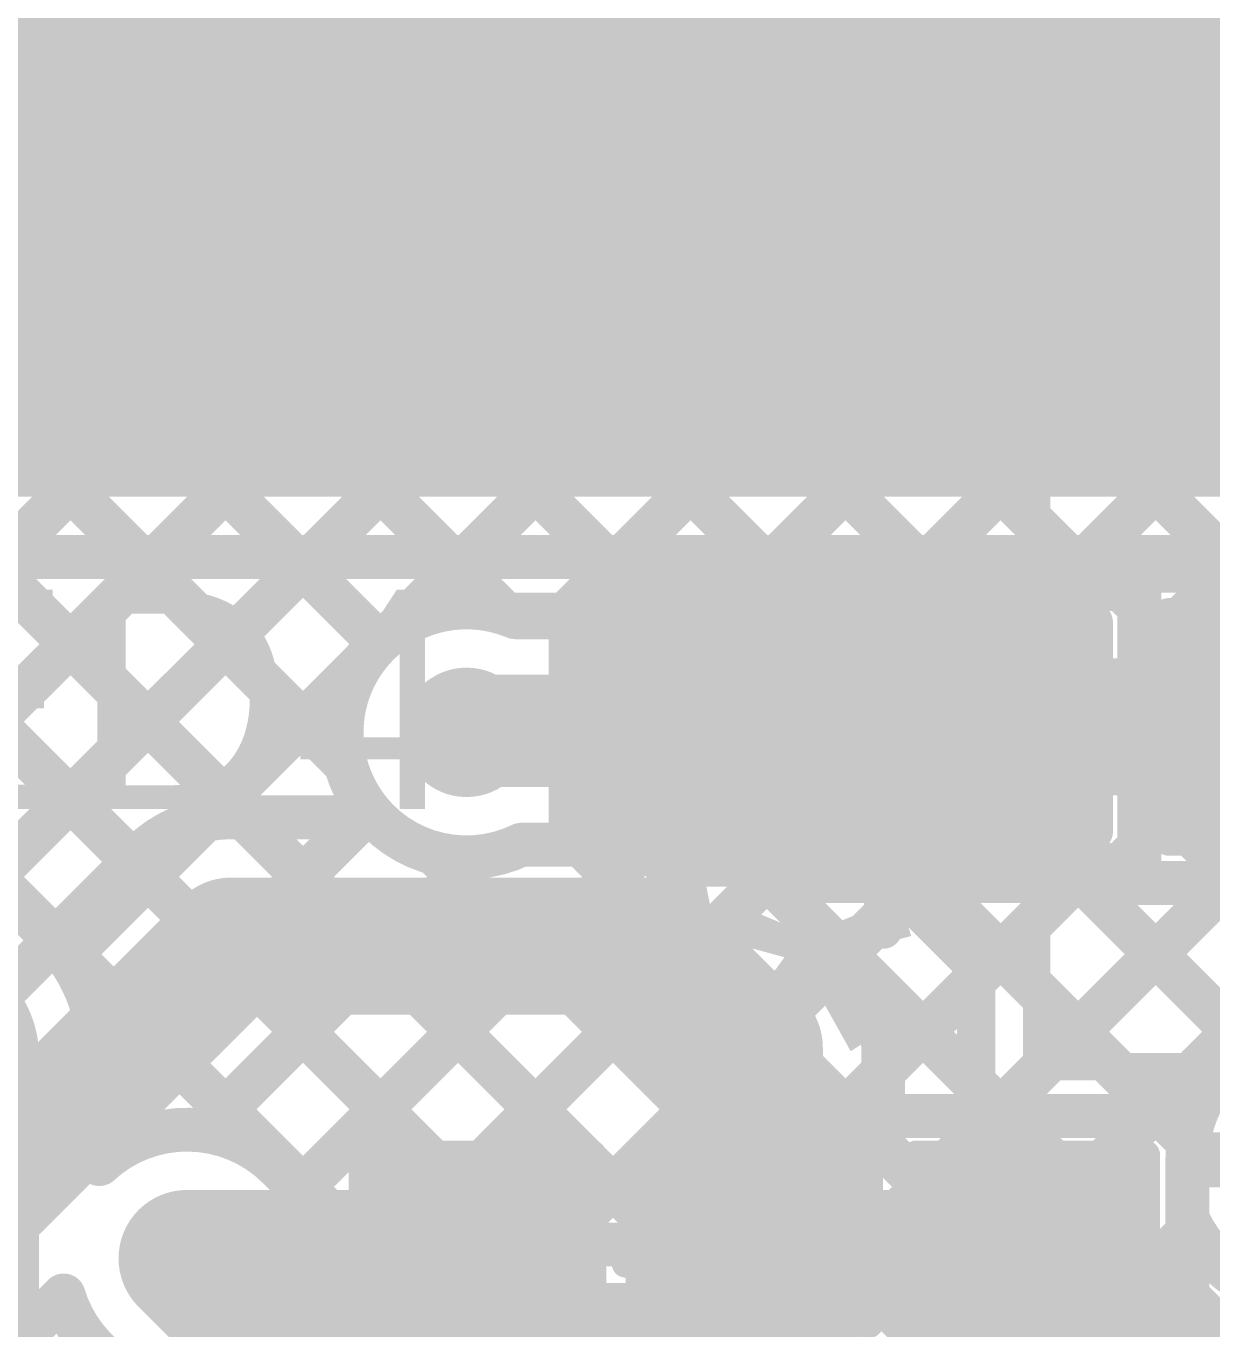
# Model space of a CAD drawing. Header units: millimetres. Extents: x 0 to 214, y 0 to 214.
# Drawn here: x 5.0596 to 5.276, y 0.7961 to 1.0339 of the extents above; entities that cross this region are included whole.
import ezdxf

# ---------------------------------------------------------------- set-up
doc = ezdxf.new("R2010")
doc.units = ezdxf.units.MM
doc.header["$MEASUREMENT"] = 0
for name, color, linetype in [('BottomLayer', 5, 'Continuous'), ('BottomOverlay', 54, 'Continuous'), ('BottomPaste', 16, 'Continuous'), ('BottomSolder', 6, 'Continuous'), ('TopLayer', 1, 'Continuous'), ('TopOverlay', 2, 'Continuous'), ('TopPaste', 8, 'Continuous'), ('TopSolder', 216, 'Continuous'), ('ViaHoleLayer', 16, 'Continuous')]:
    doc.layers.add(name, color=color, linetype=linetype)
doc.styles.add('Arial', font='', dxfattribs={"height": 0.2})
doc.styles.get('Arial').set_extended_font_data('Arial')

# ---------------------------------------------------------------- blocks, each defined once
blk = doc.blocks.new('SOT_23_B_68')
at = {"layer": 'BottomLayer'}
for points in [[(-0.05354, 0.05748), (-0.02126, 0.05748), (-0.02126, 0.02126), (-0.05354, 0.02126)], [(0.02126, 0.05748), (0.05354, 0.05748), (0.05354, 0.02126), (0.02126, 0.02126)], [(-0.01614, -0.02126), (0.01614, -0.02126), (0.01614, -0.05748), (-0.01614, -0.05748)]]:
    blk.add_hatch(color=5, dxfattribs=at).paths.add_polyline_path(points)
at = {"layer": 'BottomPaste'}
for points in [[(-0.05354, 0.05748), (-0.02126, 0.05748), (-0.02126, 0.02126), (-0.05354, 0.02126)], [(0.02126, 0.05748), (0.05354, 0.05748), (0.05354, 0.02126), (0.02126, 0.02126)], [(-0.01614, -0.02126), (0.01614, -0.02126), (0.01614, -0.05748), (-0.01614, -0.05748)]]:
    blk.add_hatch(color=16, dxfattribs=at).paths.add_polyline_path(points)
at = {"layer": 'BottomSolder'}
for points in [[(-0.05754, 0.06148), (-0.01726, 0.06148), (-0.01726, 0.01726), (-0.05754, 0.01726)], [(0.01726, 0.06148), (0.05754, 0.06148), (0.05754, 0.01726), (0.01726, 0.01726)], [(-0.02014, -0.01726), (0.02014, -0.01726), (0.02014, -0.06148), (-0.02014, -0.06148)]]:
    blk.add_hatch(color=6, dxfattribs=at).paths.add_polyline_path(points)
at = {"layer": 'BottomOverlay'}
for points, const_width in [([(-0.06439, 0.045, 1), (-0.07161, 0.045, 1)], 0.01), ([(-0.07411, 0.045, 1), (-0.06911, 0.045, 1)], 0.005), ([(-0.06689, 0.045, 1), (-0.06189, 0.045, 1)], 0.005), ([(-0.01425, 0.029, 1), (-0.01175, 0.029, 1)], 0.0025), ([(0.01175, 0.029, 1), (0.01425, 0.029, 1)], 0.0025), ([(-0.06225, 0.027, 1), (-0.05975, 0.027, 1)], 0.0025), ([(0.05975, 0.027, 1), (0.06225, 0.027, 1)], 0.0025), ([(-0.06225, -0.029, 1), (-0.05975, -0.029, 1)], 0.0025), ([(-0.06225, -0.029, 1), (-0.05975, -0.029, 1)], 0.0025), ([(-0.02525, -0.029, 1), (-0.02275, -0.029, 1)], 0.0025), ([(0.02275, -0.029, 1), (0.02525, -0.029, 1)], 0.0025), ([(0.05975, -0.029, 1), (0.06225, -0.029, 1)], 0.0025), ([(0.05975, -0.029, 1), (0.06225, -0.029, 1)], 0.0025)]:
    blk.add_lwpolyline(points, format="xyb", close=True, dxfattribs=dict(at, const_width=const_width))
at = {"layer": 'BottomOverlay', "const_width": 0.005}
for points in [[(0.013, 0.029), (-0.013, 0.029)], [(-0.061, -0.029), (-0.061, 0.027)], [(0.061, -0.029), (0.061, 0.027)], [(-0.024, -0.029), (-0.061, -0.029)], [(0.061, -0.029), (0.024, -0.029)]]:
    blk.add_lwpolyline(points, dxfattribs=at)
blk = doc.blocks.new('SOT_23_71')
at = {"layer": 'TopLayer'}
for points in [[(-0.01614, 0.05748), (0.01614, 0.05748), (0.01614, 0.02126), (-0.01614, 0.02126)], [(-0.05354, -0.02126), (-0.02126, -0.02126), (-0.02126, -0.05748), (-0.05354, -0.05748)], [(0.02126, -0.02126), (0.05354, -0.02126), (0.05354, -0.05748), (0.02126, -0.05748)]]:
    blk.add_hatch(color=1, dxfattribs=at).paths.add_polyline_path(points)
at = {"layer": 'TopPaste'}
for points in [[(-0.01614, 0.05748), (0.01614, 0.05748), (0.01614, 0.02126), (-0.01614, 0.02126)], [(-0.05354, -0.02126), (-0.02126, -0.02126), (-0.02126, -0.05748), (-0.05354, -0.05748)], [(0.02126, -0.02126), (0.05354, -0.02126), (0.05354, -0.05748), (0.02126, -0.05748)]]:
    blk.add_hatch(color=8, dxfattribs=at).paths.add_polyline_path(points)
at = {"layer": 'TopSolder'}
for points in [[(-0.02014, 0.06148), (0.02014, 0.06148), (0.02014, 0.01726), (-0.02014, 0.01726)], [(-0.05754, -0.01726), (-0.01726, -0.01726), (-0.01726, -0.06148), (-0.05754, -0.06148)], [(0.01726, -0.01726), (0.05754, -0.01726), (0.05754, -0.06148), (0.01726, -0.06148)]]:
    blk.add_hatch(color=216, dxfattribs=at).paths.add_polyline_path(points)
at = {"layer": 'TopOverlay', "const_width": 0.005}
for points in [[(-0.024, 0.029), (-0.061, 0.029)], [(-0.061, -0.027), (-0.061, 0.029)], [(0.061, 0.029), (0.024, 0.029)], [(0.061, -0.027), (0.061, 0.029)], [(0.013, -0.029), (-0.013, -0.029)]]:
    blk.add_lwpolyline(points, dxfattribs=at)
at = {"layer": 'TopOverlay'}
for points, const_width in [([(-0.06225, 0.029, 1), (-0.05975, 0.029, 1)], 0.0025), ([(-0.06225, 0.029, 1), (-0.05975, 0.029, 1)], 0.0025), ([(-0.02525, 0.029, 1), (-0.02275, 0.029, 1)], 0.0025), ([(0.02275, 0.029, 1), (0.02525, 0.029, 1)], 0.0025), ([(0.05975, 0.029, 1), (0.06225, 0.029, 1)], 0.0025), ([(0.05975, 0.029, 1), (0.06225, 0.029, 1)], 0.0025), ([(-0.06225, -0.027, 1), (-0.05975, -0.027, 1)], 0.0025), ([(0.05975, -0.027, 1), (0.06225, -0.027, 1)], 0.0025), ([(-0.01425, -0.029, 1), (-0.01175, -0.029, 1)], 0.0025), ([(0.01175, -0.029, 1), (0.01425, -0.029, 1)], 0.0025), ([(-0.06439, -0.045, 1), (-0.07161, -0.045, 1)], 0.01), ([(-0.07411, -0.045, 1), (-0.06911, -0.045, 1)], 0.005), ([(-0.06689, -0.045, 1), (-0.06189, -0.045, 1)], 0.005)]:
    blk.add_lwpolyline(points, format="xyb", close=True, dxfattribs=dict(at, const_width=const_width))
blk = doc.blocks.new('LED_0402_82')
at = {"layer": 'TopLayer'}
for points in [[(-0.03091, 0.01417), (-0.0065, 0.01417), (-0.0065, -0.01417), (-0.03091, -0.01417)], [(0.0065, 0.01417), (0.03091, 0.01417), (0.03091, -0.01417), (0.0065, -0.01417)]]:
    blk.add_hatch(color=1, dxfattribs=at).paths.add_polyline_path(points)
at = {"layer": 'TopOverlay'}
blk.add_hatch(color=2, dxfattribs=at).paths.add_polyline_path([(0.037, -0.022), (0.063, -0.022), (0.063, 0.022), (0.037, 0.022)])
at = {"layer": 'TopPaste'}
for points in [[(-0.03091, 0.01417), (-0.0065, 0.01417), (-0.0065, -0.01417), (-0.03091, -0.01417)], [(0.0065, 0.01417), (0.03091, 0.01417), (0.03091, -0.01417), (0.0065, -0.01417)]]:
    blk.add_hatch(color=8, dxfattribs=at).paths.add_polyline_path(points)
at = {"layer": 'TopSolder'}
for points in [[(-0.03491, 0.01817), (-0.0025, 0.01817), (-0.0025, -0.01817), (-0.03491, -0.01817)], [(0.0025, 0.01817), (0.03491, 0.01817), (0.03491, -0.01817), (0.0025, -0.01817)]]:
    blk.add_hatch(color=216, dxfattribs=at).paths.add_polyline_path(points)
at = {"layer": 'TopOverlay', "const_width": 0.00787}
for points in [[(0.037, 0.019), (-0.036, 0.019)], [(-0.036, 0.019), (-0.036, -0.019)], [(0.037, 0.019), (0.037, -0.019)], [(0.037, -0.019), (-0.036, -0.019)]]:
    blk.add_lwpolyline(points, dxfattribs=at)
at = {"layer": 'TopOverlay', "const_width": 0.00394}
for points in [[(-0.03797, 0.019, 1), (-0.03403, 0.019, 1)], [(-0.03797, 0.019, 1), (-0.03403, 0.019, 1)], [(0.03503, 0.019, 1), (0.03897, 0.019, 1)], [(0.03503, 0.019, 1), (0.03897, 0.019, 1)], [(-0.03797, -0.019, 1), (-0.03403, -0.019, 1)], [(-0.03797, -0.019, 1), (-0.03403, -0.019, 1)], [(0.03503, -0.019, 1), (0.03897, -0.019, 1)], [(0.03503, -0.019, 1), (0.03897, -0.019, 1)]]:
    blk.add_lwpolyline(points, format="xyb", close=True, dxfattribs=at)
blk = doc.blocks.new('SOT_23_175')
at = {"layer": 'TopLayer'}
for points in [[(-0.01614, 0.05748), (0.01614, 0.05748), (0.01614, 0.02126), (-0.01614, 0.02126)], [(-0.05354, -0.02126), (-0.02126, -0.02126), (-0.02126, -0.05748), (-0.05354, -0.05748)], [(0.02126, -0.02126), (0.05354, -0.02126), (0.05354, -0.05748), (0.02126, -0.05748)]]:
    blk.add_hatch(color=1, dxfattribs=at).paths.add_polyline_path(points)
at = {"layer": 'TopPaste'}
for points in [[(-0.01614, 0.05748), (0.01614, 0.05748), (0.01614, 0.02126), (-0.01614, 0.02126)], [(-0.05354, -0.02126), (-0.02126, -0.02126), (-0.02126, -0.05748), (-0.05354, -0.05748)], [(0.02126, -0.02126), (0.05354, -0.02126), (0.05354, -0.05748), (0.02126, -0.05748)]]:
    blk.add_hatch(color=8, dxfattribs=at).paths.add_polyline_path(points)
at = {"layer": 'TopSolder'}
for points in [[(-0.02014, 0.06148), (0.02014, 0.06148), (0.02014, 0.01726), (-0.02014, 0.01726)], [(-0.05754, -0.01726), (-0.01726, -0.01726), (-0.01726, -0.06148), (-0.05754, -0.06148)], [(0.01726, -0.01726), (0.05754, -0.01726), (0.05754, -0.06148), (0.01726, -0.06148)]]:
    blk.add_hatch(color=216, dxfattribs=at).paths.add_polyline_path(points)
at = {"layer": 'TopOverlay', "const_width": 0.005}
for points in [[(-0.024, 0.029), (-0.061, 0.029)], [(-0.061, 0.029), (-0.061, -0.027)], [(0.061, 0.029), (0.024, 0.029)], [(0.061, 0.029), (0.061, -0.027)], [(0.013, -0.029), (-0.013, -0.029)]]:
    blk.add_lwpolyline(points, dxfattribs=at)
at = {"layer": 'TopOverlay'}
for points, const_width in [([(-0.06225, 0.029, 1), (-0.05975, 0.029, 1)], 0.0025), ([(-0.06225, 0.029, 1), (-0.05975, 0.029, 1)], 0.0025), ([(-0.02525, 0.029, 1), (-0.02275, 0.029, 1)], 0.0025), ([(0.02275, 0.029, 1), (0.02525, 0.029, 1)], 0.0025), ([(0.05975, 0.029, 1), (0.06225, 0.029, 1)], 0.0025), ([(0.05975, 0.029, 1), (0.06225, 0.029, 1)], 0.0025), ([(-0.06225, -0.027, 1), (-0.05975, -0.027, 1)], 0.0025), ([(0.05975, -0.027, 1), (0.06225, -0.027, 1)], 0.0025), ([(-0.01425, -0.029, 1), (-0.01175, -0.029, 1)], 0.0025), ([(0.01175, -0.029, 1), (0.01425, -0.029, 1)], 0.0025), ([(-0.06439, -0.045, 1), (-0.07161, -0.045, 1)], 0.01), ([(-0.07411, -0.045, 1), (-0.06911, -0.045, 1)], 0.005), ([(-0.06689, -0.045, 1), (-0.06189, -0.045, 1)], 0.005)]:
    blk.add_lwpolyline(points, format="xyb", close=True, dxfattribs=dict(at, const_width=const_width))
blk = doc.blocks.new('RES_0603_205')
at = {"layer": 'TopLayer'}
for points in [[(-0.015, 0.0175), (-0.015, -0.0175), (-0.045, -0.0175), (-0.045, 0.0175)], [(0.045, 0.0175), (0.045, -0.0175), (0.015, -0.0175), (0.015, 0.0175)]]:
    blk.add_hatch(color=1, dxfattribs=at).paths.add_polyline_path(points)
at = {"layer": 'TopPaste'}
for points in [[(-0.015, 0.0175), (-0.015, -0.0175), (-0.045, -0.0175), (-0.045, 0.0175)], [(0.045, 0.0175), (0.045, -0.0175), (0.015, -0.0175), (0.015, 0.0175)]]:
    blk.add_hatch(color=8, dxfattribs=at).paths.add_polyline_path(points)
at = {"layer": 'TopSolder'}
for points in [[(-0.011, 0.0215), (-0.011, -0.0215), (-0.049, -0.0215), (-0.049, 0.0215)], [(0.049, 0.0215), (0.049, -0.0215), (0.011, -0.0215), (0.011, 0.0215)]]:
    blk.add_hatch(color=216, dxfattribs=at).paths.add_polyline_path(points)
at = {"layer": 'TopOverlay', "const_width": 0.005}
for points in [[(-0.049, 0.021), (0.049, 0.021)], [(-0.049, -0.021), (-0.049, 0.021)], [(0.049, -0.021), (0.049, 0.021)], [(-0.049, -0.021), (0.049, -0.021)]]:
    blk.add_lwpolyline(points, dxfattribs=at)
at = {"layer": 'TopOverlay', "const_width": 0.0025}
for points in [[(-0.05025, 0.021, 1), (-0.04775, 0.021, 1)], [(-0.05025, 0.021, 1), (-0.04775, 0.021, 1)], [(0.04775, 0.021, 1), (0.05025, 0.021, 1)], [(0.04775, 0.021, 1), (0.05025, 0.021, 1)], [(-0.05025, -0.021, 1), (-0.04775, -0.021, 1)], [(-0.05025, -0.021, 1), (-0.04775, -0.021, 1)], [(0.04775, -0.021, 1), (0.05025, -0.021, 1)], [(0.04775, -0.021, 1), (0.05025, -0.021, 1)]]:
    blk.add_lwpolyline(points, format="xyb", close=True, dxfattribs=at)
blk = doc.blocks.new('RES_0603_B_209')
at = {"layer": 'BottomLayer'}
for points in [[(-0.045, -0.0175), (-0.045, 0.0175), (-0.015, 0.0175), (-0.015, -0.0175)], [(0.015, -0.0175), (0.015, 0.0175), (0.045, 0.0175), (0.045, -0.0175)]]:
    blk.add_hatch(color=5, dxfattribs=at).paths.add_polyline_path(points)
at = {"layer": 'BottomPaste'}
for points in [[(-0.045, -0.0175), (-0.045, 0.0175), (-0.015, 0.0175), (-0.015, -0.0175)], [(0.015, -0.0175), (0.015, 0.0175), (0.045, 0.0175), (0.045, -0.0175)]]:
    blk.add_hatch(color=16, dxfattribs=at).paths.add_polyline_path(points)
at = {"layer": 'BottomSolder'}
for points in [[(-0.049, -0.0215), (-0.049, 0.0215), (-0.011, 0.0215), (-0.011, -0.0215)], [(0.011, -0.0215), (0.011, 0.0215), (0.049, 0.0215), (0.049, -0.0215)]]:
    blk.add_hatch(color=6, dxfattribs=at).paths.add_polyline_path(points)
at = {"layer": 'BottomOverlay', "const_width": 0.005}
for points in [[(0.049, 0.021), (-0.049, 0.021)], [(-0.049, -0.021), (-0.049, 0.021)], [(0.049, -0.021), (0.049, 0.021)], [(0.049, -0.021), (-0.049, -0.021)]]:
    blk.add_lwpolyline(points, dxfattribs=at)
at = {"layer": 'BottomOverlay', "const_width": 0.0025}
for points in [[(-0.05025, 0.021, 1), (-0.04775, 0.021, 1)], [(-0.05025, 0.021, 1), (-0.04775, 0.021, 1)], [(0.04775, 0.021, 1), (0.05025, 0.021, 1)], [(0.04775, 0.021, 1), (0.05025, 0.021, 1)], [(-0.05025, -0.021, 1), (-0.04775, -0.021, 1)], [(-0.05025, -0.021, 1), (-0.04775, -0.021, 1)], [(0.04775, -0.021, 1), (0.05025, -0.021, 1)], [(0.04775, -0.021, 1), (0.05025, -0.021, 1)]]:
    blk.add_lwpolyline(points, format="xyb", close=True, dxfattribs=at)
blk = doc.blocks.new('RES_0603_B_212')
at = {"layer": 'BottomLayer'}
for points in [[(-0.045, -0.0175), (-0.045, 0.0175), (-0.015, 0.0175), (-0.015, -0.0175)], [(0.015, -0.0175), (0.015, 0.0175), (0.045, 0.0175), (0.045, -0.0175)]]:
    blk.add_hatch(color=5, dxfattribs=at).paths.add_polyline_path(points)
at = {"layer": 'BottomPaste'}
for points in [[(-0.045, -0.0175), (-0.045, 0.0175), (-0.015, 0.0175), (-0.015, -0.0175)], [(0.015, -0.0175), (0.015, 0.0175), (0.045, 0.0175), (0.045, -0.0175)]]:
    blk.add_hatch(color=16, dxfattribs=at).paths.add_polyline_path(points)
at = {"layer": 'BottomSolder'}
for points in [[(-0.049, -0.0215), (-0.049, 0.0215), (-0.011, 0.0215), (-0.011, -0.0215)], [(0.011, -0.0215), (0.011, 0.0215), (0.049, 0.0215), (0.049, -0.0215)]]:
    blk.add_hatch(color=6, dxfattribs=at).paths.add_polyline_path(points)
at = {"layer": 'BottomOverlay', "const_width": 0.005}
for points in [[(-0.049, 0.021), (-0.049, -0.021)], [(-0.049, 0.021), (0.049, 0.021)], [(0.049, 0.021), (0.049, -0.021)], [(-0.049, -0.021), (0.049, -0.021)]]:
    blk.add_lwpolyline(points, dxfattribs=at)
at = {"layer": 'BottomOverlay', "const_width": 0.0025}
for points in [[(-0.05025, 0.021, 1), (-0.04775, 0.021, 1)], [(-0.05025, 0.021, 1), (-0.04775, 0.021, 1)], [(0.04775, 0.021, 1), (0.05025, 0.021, 1)], [(0.04775, 0.021, 1), (0.05025, 0.021, 1)], [(-0.05025, -0.021, 1), (-0.04775, -0.021, 1)], [(-0.05025, -0.021, 1), (-0.04775, -0.021, 1)], [(0.04775, -0.021, 1), (0.05025, -0.021, 1)], [(0.04775, -0.021, 1), (0.05025, -0.021, 1)]]:
    blk.add_lwpolyline(points, format="xyb", close=True, dxfattribs=at)
blk = doc.blocks.new('SOT_23_B_243')
at = {"layer": 'BottomLayer'}
for points in [[(-0.05354, 0.05748), (-0.02126, 0.05748), (-0.02126, 0.02126), (-0.05354, 0.02126)], [(0.02126, 0.05748), (0.05354, 0.05748), (0.05354, 0.02126), (0.02126, 0.02126)], [(-0.01614, -0.02126), (0.01614, -0.02126), (0.01614, -0.05748), (-0.01614, -0.05748)]]:
    blk.add_hatch(color=5, dxfattribs=at).paths.add_polyline_path(points)
at = {"layer": 'BottomPaste'}
for points in [[(-0.05354, 0.05748), (-0.02126, 0.05748), (-0.02126, 0.02126), (-0.05354, 0.02126)], [(0.02126, 0.05748), (0.05354, 0.05748), (0.05354, 0.02126), (0.02126, 0.02126)], [(-0.01614, -0.02126), (0.01614, -0.02126), (0.01614, -0.05748), (-0.01614, -0.05748)]]:
    blk.add_hatch(color=16, dxfattribs=at).paths.add_polyline_path(points)
at = {"layer": 'BottomSolder'}
for points in [[(-0.05754, 0.06148), (-0.01726, 0.06148), (-0.01726, 0.01726), (-0.05754, 0.01726)], [(0.01726, 0.06148), (0.05754, 0.06148), (0.05754, 0.01726), (0.01726, 0.01726)], [(-0.02014, -0.01726), (0.02014, -0.01726), (0.02014, -0.06148), (-0.02014, -0.06148)]]:
    blk.add_hatch(color=6, dxfattribs=at).paths.add_polyline_path(points)
at = {"layer": 'BottomOverlay'}
for points, const_width in [([(-0.06439, 0.045, 1), (-0.07161, 0.045, 1)], 0.01), ([(-0.07411, 0.045, 1), (-0.06911, 0.045, 1)], 0.005), ([(-0.06689, 0.045, 1), (-0.06189, 0.045, 1)], 0.005), ([(-0.01425, 0.029, 1), (-0.01175, 0.029, 1)], 0.0025), ([(0.01175, 0.029, 1), (0.01425, 0.029, 1)], 0.0025), ([(-0.06225, 0.027, 1), (-0.05975, 0.027, 1)], 0.0025), ([(0.05975, 0.027, 1), (0.06225, 0.027, 1)], 0.0025), ([(-0.06225, -0.029, 1), (-0.05975, -0.029, 1)], 0.0025), ([(-0.06225, -0.029, 1), (-0.05975, -0.029, 1)], 0.0025), ([(-0.02525, -0.029, 1), (-0.02275, -0.029, 1)], 0.0025), ([(0.02275, -0.029, 1), (0.02525, -0.029, 1)], 0.0025), ([(0.05975, -0.029, 1), (0.06225, -0.029, 1)], 0.0025), ([(0.05975, -0.029, 1), (0.06225, -0.029, 1)], 0.0025)]:
    blk.add_lwpolyline(points, format="xyb", close=True, dxfattribs=dict(at, const_width=const_width))
at = {"layer": 'BottomOverlay', "const_width": 0.005}
for points in [[(0.013, 0.029), (-0.013, 0.029)], [(-0.061, -0.029), (-0.061, 0.027)], [(0.061, -0.029), (0.061, 0.027)], [(-0.024, -0.029), (-0.061, -0.029)], [(0.061, -0.029), (0.024, -0.029)]]:
    blk.add_lwpolyline(points, dxfattribs=at)
blk = doc.blocks.new('C__0603_B_271')
at = {"layer": 'BottomLayer'}
for points in [[(-0.045, -0.0175), (-0.045, 0.0175), (-0.015, 0.0175), (-0.015, -0.0175)], [(0.015, -0.0175), (0.015, 0.0175), (0.045, 0.0175), (0.045, -0.0175)]]:
    blk.add_hatch(color=5, dxfattribs=at).paths.add_polyline_path(points)
at = {"layer": 'BottomPaste'}
for points in [[(-0.045, -0.0175), (-0.045, 0.0175), (-0.015, 0.0175), (-0.015, -0.0175)], [(0.015, -0.0175), (0.015, 0.0175), (0.045, 0.0175), (0.045, -0.0175)]]:
    blk.add_hatch(color=16, dxfattribs=at).paths.add_polyline_path(points)
at = {"layer": 'BottomSolder'}
for points in [[(-0.04736, -0.01986), (-0.04736, 0.01986), (-0.01264, 0.01986), (-0.01264, -0.01986)], [(0.01264, -0.01986), (0.01264, 0.01986), (0.04736, 0.01986), (0.04736, -0.01986)]]:
    blk.add_hatch(color=6, dxfattribs=at).paths.add_polyline_path(points)
at = {"layer": 'BottomOverlay', "const_width": 0.005}
for points in [[(-0.018, 0.021), (-0.049, 0.021)], [(-0.049, -0.021), (-0.049, 0.021)], [(0.049, 0.021), (0.018, 0.021)], [(0.049, -0.021), (0.049, 0.021)], [(-0.018, -0.021), (-0.049, -0.021)], [(0.049, -0.021), (0.018, -0.021)]]:
    blk.add_lwpolyline(points, dxfattribs=at)
at = {"layer": 'BottomOverlay', "const_width": 0.0025}
for points in [[(-0.05025, 0.021, 1), (-0.04775, 0.021, 1)], [(-0.05025, 0.021, 1), (-0.04775, 0.021, 1)], [(-0.01925, 0.021, 1), (-0.01675, 0.021, 1)], [(0.01675, 0.021, 1), (0.01925, 0.021, 1)], [(0.04775, 0.021, 1), (0.05025, 0.021, 1)], [(0.04775, 0.021, 1), (0.05025, 0.021, 1)], [(-0.05025, -0.021, 1), (-0.04775, -0.021, 1)], [(-0.05025, -0.021, 1), (-0.04775, -0.021, 1)], [(-0.01925, -0.021, 1), (-0.01675, -0.021, 1)], [(0.01675, -0.021, 1), (0.01925, -0.021, 1)], [(0.04775, -0.021, 1), (0.05025, -0.021, 1)], [(0.04775, -0.021, 1), (0.05025, -0.021, 1)]]:
    blk.add_lwpolyline(points, format="xyb", close=True, dxfattribs=at)

msp = doc.modelspace()

# ---------------------------------------------------------------- hatches: boundary and pattern name
at = {"layer": 'BottomLayer'}
h = msp.add_hatch(color=5, dxfattribs=at)
edge = h.paths.add_edge_path()
edge.add_arc((5.14, 0.905), 0.01181, 0, 360)
h = msp.add_hatch(color=5, dxfattribs=at)
edge = h.paths.add_edge_path()
edge.add_arc((5.089, 0.809), 0.01181, 0, 360)
at = {"layer": 'BottomSolder'}
h = msp.add_hatch(color=6, dxfattribs=at)
edge = h.paths.add_edge_path()
edge.add_arc((5.14, 0.905), 0.00991, 0, 360)
h = msp.add_hatch(color=6, dxfattribs=at)
edge = h.paths.add_edge_path()
edge.add_arc((5.089, 0.809), 0.00991, 0, 360)
at = {"layer": 'TopLayer'}
msp.add_hatch(color=1, dxfattribs=at).paths.add_polyline_path([(4.93, 0.948), (5.691, 0.948), (5.691, 1.062), (4.93, 1.062)])
h = msp.add_hatch(color=1, dxfattribs=at)
edge = h.paths.add_edge_path()
edge.add_arc((5.14, 0.905), 0.01181, 0, 360)
h = msp.add_hatch(color=1, dxfattribs=at)
edge = h.paths.add_edge_path()
edge.add_arc((5.089, 0.809), 0.01181, 0, 360)
at = {"layer": 'TopSolder'}
h = msp.add_hatch(color=216, dxfattribs=at)
edge = h.paths.add_edge_path()
edge.add_arc((5.14, 0.905), 0.00991, 0, 360)
h = msp.add_hatch(color=216, dxfattribs=at)
edge = h.paths.add_edge_path()
edge.add_arc((5.089, 0.809), 0.00991, 0, 360)
at = {"layer": 'ViaHoleLayer'}
h = msp.add_hatch(color=16, dxfattribs=at)
edge = h.paths.add_edge_path()
edge.add_arc((5.14, 0.905), 0.00591, 0, 360)
h = msp.add_hatch(color=16, dxfattribs=at)
edge = h.paths.add_edge_path()
edge.add_arc((5.089, 0.809), 0.00591, 0, 360)

# ---------------------------------------------------------------- linework, layer by layer
at = {"layer": 'BottomLayer'}
for points, const_width in [([(4.969, 1.21779), (5.25464, 0.93214)], 0.008), ([(4.969, 1.1895), (5.22636, 0.93214)], 0.008), ([(4.969, 1.16122), (5.20422, 0.926)], 0.008), ([(4.969, 1.13293), (5.17593, 0.926)], 0.008), ([(4.969, 1.10465), (5.14691, 0.92674)], 0.008), ([(4.969, 0.93549), (5.1186, 1.08509)], 0.008), ([(4.969, 1.07636), (5.12405, 0.92131)], 0.008), ([(5.12688, 0.92366), (5.28026, 1.07704)], 0.008), ([(4.908, 0.78963), (5.19037, 1.072)], 0.008), ([(4.969, 0.87892), (5.16208, 1.072)], 0.008), ([(4.969, 0.9072), (5.13307, 1.07127)], 0.008), ([(5.17135, 1.072), (5.28326, 0.9601)], 0.008), ([(5.14444, 1.07063), (5.28326, 0.93181)], 0.008), ([(4.9145, 0.73957), (5.24079, 1.06586)], 0.008), ([(4.9145, 0.76785), (5.21251, 1.06586)], 0.008), ([(5.20578, 1.06586), (5.3021, 0.96954)], 0.008), ([(5.23407, 1.06586), (5.28622, 1.0137)], 0.008), ([(4.969, 1.04808), (5.11796, 0.89912)], 0.008), ([(5.1575, 0.926), (5.28026, 1.04876)], 0.008), ([(5.18579, 0.926), (5.28524, 1.02546)], 0.008), ([(4.969, 1.0198), (5.0993, 0.8895)], 0.008), ([(5.22021, 0.93214), (5.28984, 1.00177)], 0.008), ([(4.969, 0.99151), (5.07914, 0.88137)], 0.008), ([(5.2485, 0.93214), (5.28326, 0.9669)], 0.008), ([(4.969, 0.96323), (5.065, 0.86723)], 0.008), ([(5.26274, 0.9181), (5.28326, 0.93862)], 0.008), ([(5.20452, 0.93214), (5.26274, 0.93214)], 0.008), ([(5.20452, 0.926), (5.20452, 0.93214)], 0.008), ([(5.26274, 0.87786), (5.26274, 0.93214)], 0.008), ([(5.14891, 0.926), (5.20452, 0.926)], 0.008), ([(5.26274, 0.92405), (5.28905, 0.89774)], 0.008), ([(5.09223, 0.88901), (5.12134, 0.91812)], 0.008), ([(5.26274, 0.88982), (5.28818, 0.91526)], 0.008), ([(5.14, 0.905), (5.23363, 0.905)], 0.02), ([(5.26274, 0.89576), (5.28026, 0.87824)], 0.008), ([(5.097, 0.8895), (5.12326, 0.8895)], 0.008), ([(5.18911, 0.884), (5.20452, 0.884)], 0.008), ([(5.18965, 0.884), (5.23865, 0.835)], 0.008), ([(5.19479, 0.87844), (5.20036, 0.884)], 0.008), ([(5.20452, 0.87786), (5.20452, 0.884)], 0.008), ([(4.9145, 0.71673), (5.08037, 0.8826)], 0.008), ([(5.19063, 0.8826), (5.2091, 0.86413)], 0.008), ([(5.23621, 0.835), (5.28026, 0.87905)], 0.008), ([(5.20452, 0.87786), (5.26274, 0.87786)], 0.008), ([(5.20894, 0.8643), (5.2225, 0.87786)], 0.008), ([(5.216, 0.84308), (5.25078, 0.87786)], 0.008), ([(5.22408, 0.87786), (5.26693, 0.835)], 0.008), ([(5.25236, 0.87786), (5.28026, 0.84996)], 0.008), ([(4.924, 0.693), (5.097, 0.866)], 0.025), ([(5.097, 0.866), (5.174, 0.866)], 0.025), ([(5.174, 0.866), (5.1925, 0.8475)], 0.025), ([(5.1925, 0.809), (5.1925, 0.8475)], 0.025), ([(5.26449, 0.835), (5.28026, 0.85077)], 0.008), ([(5.216, 0.835), (5.216, 0.8475)], 0.008), ([(5.216, 0.835), (5.221, 0.835)], 0.008), ([(5.216, 0.835), (5.221, 0.835)], 0.008), ([(5.221, 0.835), (5.27046, 0.835)], 0.008), ([(5.27319, 0.827), (5.295, 0.827)], 0.01), ([(5.089, 0.809), (5.142, 0.809)], 0.025), ([(5.1925, 0.809), (5.243, 0.809)], 0.025), ([(5.2715, 0.783), (5.2715, 0.81632)], 0.008), ([(4.94063, 0.6764), (5.06649, 0.80225)], 0.008), ([(5.2715, 0.80215), (5.29215, 0.7815)], 0.008), ([(5.2715, 0.78544), (5.28817, 0.80211)], 0.008)]:
    msp.add_lwpolyline(points, dxfattribs=dict(at, const_width=const_width))
for points, const_width in [([(5.20252, 0.93214, 1), (5.20652, 0.93214, 1)], 0.004), ([(5.20252, 0.93214, 1), (5.20652, 0.93214, 1)], 0.004), ([(5.21821, 0.93214, 1), (5.22221, 0.93214, 1)], 0.004), ([(5.22436, 0.93214, 1), (5.22836, 0.93214, 1)], 0.004), ([(5.2465, 0.93214, 1), (5.2505, 0.93214, 1)], 0.004), ([(5.25264, 0.93214, 1), (5.25664, 0.93214, 1)], 0.004), ([(5.26074, 0.93214, 1), (5.26474, 0.93214, 1)], 0.004), ([(5.26074, 0.93214, 1), (5.26474, 0.93214, 1)], 0.004), ([(5.14491, 0.92674, 1), (5.14891, 0.92674, 1)], 0.004), ([(5.14691, 0.926, 1), (5.15091, 0.926, 1)], 0.004), ([(5.14691, 0.926, 1), (5.15091, 0.926, 1)], 0.004), ([(5.1555, 0.926, 1), (5.1595, 0.926, 1)], 0.004), ([(5.17393, 0.926, 1), (5.17793, 0.926, 1)], 0.004), ([(5.18379, 0.926, 1), (5.18779, 0.926, 1)], 0.004), ([(5.20222, 0.926, 1), (5.20622, 0.926, 1)], 0.004), ([(5.20252, 0.926, 1), (5.20652, 0.926, 1)], 0.004), ([(5.20252, 0.926, 1), (5.20652, 0.926, 1)], 0.004), ([(5.12488, 0.92366, 1), (5.12887, 0.92366, 1)], 0.004), ([(5.26074, 0.92405, 1), (5.26474, 0.92405, 1)], 0.004), ([(5.12205, 0.92131, 1), (5.12605, 0.92131, 1)], 0.004), ([(5.11934, 0.91812, 1), (5.12334, 0.91812, 1)], 0.004), ([(5.26074, 0.9181, 1), (5.26474, 0.9181, 1)], 0.004), ([(5.135, 0.905, 1), (5.145, 0.905, 1)], 0.01), ([(5.22863, 0.905, 1), (5.23863, 0.905, 1)], 0.01), ([(5.11596, 0.89912, 1), (5.11996, 0.89912, 1)], 0.004), ([(5.26074, 0.89576, 1), (5.26474, 0.89576, 1)], 0.004), ([(5.09023, 0.88901, 1), (5.09423, 0.88901, 1)], 0.004), ([(5.095, 0.8895, 1), (5.099, 0.8895, 1)], 0.004), ([(5.095, 0.8895, 1), (5.099, 0.8895, 1)], 0.004), ([(5.095, 0.8895, 1), (5.099, 0.8895, 1)], 0.004), ([(5.0973, 0.8895, 1), (5.1013, 0.8895, 1)], 0.004), ([(5.12126, 0.8895, 1), (5.12526, 0.8895, 1)], 0.004), ([(5.12126, 0.8895, 1), (5.12526, 0.8895, 1)], 0.004), ([(5.26074, 0.88982, 1), (5.26474, 0.88982, 1)], 0.004), ([(5.18711, 0.884, 1), (5.19111, 0.884, 1)], 0.004), ([(5.18765, 0.884, 1), (5.19165, 0.884, 1)], 0.004), ([(5.19836, 0.884, 1), (5.20236, 0.884, 1)], 0.004), ([(5.20252, 0.884, 1), (5.20652, 0.884, 1)], 0.004), ([(5.20252, 0.884, 1), (5.20652, 0.884, 1)], 0.004), ([(5.07714, 0.88137, 1), (5.08114, 0.88137, 1)], 0.004), ([(5.07837, 0.8826, 1), (5.08237, 0.8826, 1)], 0.004), ([(5.07837, 0.8826, 1), (5.08237, 0.8826, 1)], 0.004), ([(5.07838, 0.88262, 1), (5.08238, 0.88262, 1)], 0.004), ([(5.18863, 0.8826, 1), (5.19263, 0.8826, 1)], 0.004), ([(5.19279, 0.87844, 1), (5.19679, 0.87844, 1)], 0.004), ([(5.20252, 0.87786, 1), (5.20652, 0.87786, 1)], 0.004), ([(5.20252, 0.87786, 1), (5.20652, 0.87786, 1)], 0.004), ([(5.2205, 0.87786, 1), (5.2245, 0.87786, 1)], 0.004), ([(5.22208, 0.87786, 1), (5.22608, 0.87786, 1)], 0.004), ([(5.24878, 0.87786, 1), (5.25278, 0.87786, 1)], 0.004), ([(5.25036, 0.87786, 1), (5.25436, 0.87786, 1)], 0.004), ([(5.26074, 0.87786, 1), (5.26474, 0.87786, 1)], 0.004), ([(5.26074, 0.87786, 1), (5.26474, 0.87786, 1)], 0.004), ([(5.09075, 0.866, 1), (5.10325, 0.866, 1)], 0.0125), ([(5.09075, 0.866, 1), (5.10325, 0.866, 1)], 0.0125), ([(5.16775, 0.866, 1), (5.18025, 0.866, 1)], 0.0125), ([(5.16775, 0.866, 1), (5.18025, 0.866, 1)], 0.0125), ([(5.063, 0.86723, 1), (5.067, 0.86723, 1)], 0.004), ([(5.20694, 0.8643, 1), (5.21094, 0.8643, 1)], 0.004), ([(5.2071, 0.86413, 1), (5.2111, 0.86413, 1)], 0.004), ([(5.2071, 0.86413, 1), (5.2111, 0.86413, 1)], 0.004), ([(5.20712, 0.86412, 1), (5.21112, 0.86412, 1)], 0.004), ([(5.18625, 0.8475, 1), (5.19875, 0.8475, 1)], 0.0125), ([(5.18625, 0.8475, 1), (5.19875, 0.8475, 1)], 0.0125), ([(5.214, 0.8475, 1), (5.218, 0.8475, 1)], 0.004), ([(5.214, 0.8475, 1), (5.218, 0.8475, 1)], 0.004), ([(5.214, 0.8475, 1), (5.218, 0.8475, 1)], 0.004), ([(5.214, 0.84308, 1), (5.218, 0.84308, 1)], 0.004), ([(5.214, 0.835, 1), (5.218, 0.835, 1)], 0.004), ([(5.214, 0.835, 1), (5.218, 0.835, 1)], 0.004), ([(5.214, 0.835, 1), (5.218, 0.835, 1)], 0.004), ([(5.219, 0.835, 1), (5.223, 0.835, 1)], 0.004), ([(5.219, 0.835, 1), (5.223, 0.835, 1)], 0.004), ([(5.219, 0.835, 1), (5.223, 0.835, 1)], 0.004), ([(5.23421, 0.835, 1), (5.23821, 0.835, 1)], 0.004), ([(5.23665, 0.835, 1), (5.24065, 0.835, 1)], 0.004), ([(5.26249, 0.835, 1), (5.26649, 0.835, 1)], 0.004), ([(5.26493, 0.835, 1), (5.26893, 0.835, 1)], 0.004), ([(5.26846, 0.835, 1), (5.27246, 0.835, 1)], 0.004), ([(5.26846, 0.835, 1), (5.27246, 0.835, 1)], 0.004), ([(5.27069, 0.827, 1), (5.27569, 0.827, 1)], 0.005), ([(5.08275, 0.809, 1), (5.09525, 0.809, 1)], 0.0125), ([(5.13575, 0.809, 1), (5.14825, 0.809, 1)], 0.0125), ([(5.18625, 0.809, 1), (5.19875, 0.809, 1)], 0.0125), ([(5.18625, 0.809, 1), (5.19875, 0.809, 1)], 0.0125), ([(5.23675, 0.809, 1), (5.24925, 0.809, 1)], 0.0125), ([(5.2695, 0.81632, 1), (5.2735, 0.81632, 1)], 0.004), ([(5.2695, 0.81632, 1), (5.2735, 0.81632, 1)], 0.004), ([(5.06449, 0.80225, 1), (5.06849, 0.80225, 1)], 0.004), ([(5.06449, 0.80225, 1), (5.06849, 0.80225, 1)], 0.004), ([(5.2695, 0.80215, 1), (5.2735, 0.80215, 1)], 0.004)]:
    msp.add_lwpolyline(points, format="xyb", close=True, dxfattribs=dict(at, const_width=const_width))
at = {"layer": 'BottomLayer', "const_width": 0.008}
for points in [[(5.12326, 0.8895, -0.808262), (5.14891, 0.926)], [(5.08037, 0.8826, -0.199188), (5.097, 0.8895)], [(5.08038, 0.88262, -0.198912), (5.097, 0.8895)], [(5.2091, 0.86413, -0.199188), (5.216, 0.8475)], [(5.20912, 0.86412, -0.198912), (5.216, 0.8475)], [(5.27046, 0.835, -0.16339), (5.28026, 0.84819)], [(5.31917, 0.81793, -0.668179), (5.2715, 0.81632)], [(5.089, 0.7855, -0.331299), (5.06649, 0.80225)]]:
    msp.add_lwpolyline(points, format="xyb", dxfattribs=at)
at = {"layer": 'BottomOverlay', "const_width": 0.007}
for points in [[(5.216, 0.879), (5.226, 0.879)], [(5.216, 0.869), (5.216, 0.879)], [(5.217, 0.878), (5.233, 0.862)], [(5.233, 0.836), (5.233, 0.862)]]:
    msp.add_lwpolyline(points, dxfattribs=at)
at = {"layer": 'BottomOverlay', "const_width": 0.0035}
for points in [[(5.21425, 0.879, 1), (5.21775, 0.879, 1)], [(5.21425, 0.879, 1), (5.21775, 0.879, 1)], [(5.22425, 0.879, 1), (5.22775, 0.879, 1)], [(5.21525, 0.878, 1), (5.21875, 0.878, 1)], [(5.21425, 0.869, 1), (5.21775, 0.869, 1)], [(5.23125, 0.862, 1), (5.23475, 0.862, 1)], [(5.23125, 0.862, 1), (5.23475, 0.862, 1)], [(5.23125, 0.836, 1), (5.23475, 0.836, 1)]]:
    msp.add_lwpolyline(points, format="xyb", close=True, dxfattribs=at)
at = {"layer": 'TopLayer'}
for points, const_width in [([(4.879, 1.015), (5.312, 1.015)], 0.025), ([(4.95, 0.937), (5.319, 0.937)], 0.008), ([(4.99523, 0.937), (5.12433, 0.8079)], 0.008), ([(5.02351, 0.937), (5.14897, 0.81154)], 0.008), ([(5.03925, 0.8926), (5.08365, 0.937)], 0.008), ([(5.0518, 0.937), (5.17725, 0.81154)], 0.008), ([(5.05339, 0.87845), (5.11193, 0.937)], 0.008), ([(5.08008, 0.937), (5.11796, 0.89912)], 0.008), ([(5.10836, 0.937), (5.12405, 0.92131)], 0.008), ([(5.12688, 0.92366), (5.14022, 0.937)], 0.008), ([(5.13665, 0.937), (5.14691, 0.92674)], 0.008), ([(5.158, 0.9265), (5.1685, 0.937)], 0.008), ([(5.16493, 0.937), (5.17543, 0.9265)], 0.008), ([(5.19096, 0.93117), (5.19679, 0.937)], 0.008), ([(5.19322, 0.937), (5.19904, 0.93117)], 0.008), ([(5.21924, 0.93117), (5.22507, 0.937)], 0.008), ([(5.2215, 0.937), (5.22733, 0.93117)], 0.008), ([(5.24753, 0.93117), (5.25336, 0.937)], 0.008), ([(5.24979, 0.937), (5.25561, 0.93117)], 0.008), ([(5.27807, 0.937), (5.28057, 0.9345)], 0.008), ([(5.27914, 0.9345), (5.28164, 0.937)], 0.008), ([(5.261, 0.9345), (5.313, 0.9345)], 0.008), ([(5.261, 0.9295), (5.261, 0.9345)], 0.008), ([(5.17609, 0.9265), (5.17609, 0.93117)], 0.008), ([(5.17609, 0.93117), (5.2135, 0.93117)], 0.008), ([(5.2135, 0.93117), (5.2225, 0.93117)], 0.008), ([(5.2135, 0.93117), (5.2225, 0.93117)], 0.008), ([(5.2225, 0.93117), (5.25991, 0.93117)], 0.008), ([(5.14762, 0.9265), (5.17609, 0.9265)], 0.008), ([(5.06723, 0.86401), (5.12134, 0.91812)], 0.008), ([(5.01594, 0.9159), (5.0639, 0.86794)], 0.008), ([(5.2367, 0.906), (5.28896, 0.906)], 0.025), ([(5.1405, 0.9055), (5.19584, 0.9055)], 0.02), ([(4.994, 0.894), (5.042, 0.846)], 0.04), ([(5.073, 0.8415), (5.12222, 0.89071)], 0.008), ([(5.10965, 0.82158), (5.17257, 0.8845)], 0.008), ([(5.13412, 0.88296), (5.24294, 0.77414)], 0.008), ([(5.15, 0.8845), (5.17609, 0.8845)], 0.008), ([(5.16086, 0.8845), (5.26746, 0.77791)], 0.008), ([(5.17609, 0.88083), (5.17609, 0.8845)], 0.008), ([(5.09208, 0.8323), (5.14207, 0.88228)], 0.008), ([(5.1279, 0.81154), (5.19718, 0.88083)], 0.008), ([(5.15618, 0.81154), (5.22547, 0.88083)], 0.008), ([(5.17609, 0.88083), (5.2135, 0.88083)], 0.008), ([(5.18447, 0.81154), (5.25375, 0.88083)], 0.008), ([(5.19282, 0.88083), (5.26746, 0.80619)], 0.008), ([(5.2135, 0.88083), (5.2225, 0.88083)], 0.008), ([(5.2135, 0.88083), (5.2225, 0.88083)], 0.008), ([(5.22111, 0.88083), (5.27172, 0.83021)], 0.008), ([(5.2225, 0.88083), (5.25991, 0.88083)], 0.008), ([(5.24939, 0.88083), (5.28301, 0.84721)], 0.008), ([(5.261, 0.8775), (5.261, 0.8825)], 0.008), ([(5.16623, 0.73674), (5.30699, 0.8775)], 0.008), ([(5.18574, 0.78453), (5.27871, 0.8775)], 0.008), ([(5.261, 0.8775), (5.313, 0.8775)], 0.008), ([(5.042, 0.704), (5.042, 0.846)], 0.04), ([(5.073, 0.82621), (5.073, 0.846)], 0.008), ([(5.073, 0.83094), (5.07562, 0.82832)], 0.008), ([(5.2715, 0.80859), (5.2715, 0.827)], 0.008), ([(5.10562, 0.82562), (5.12333, 0.8079)], 0.008), ([(5.089, 0.809), (5.1136, 0.7844)], 0.025), ([(5.12752, 0.81154), (5.18574, 0.81154)], 0.008), ([(5.12752, 0.8079), (5.12752, 0.81154)], 0.008), ([(5.18574, 0.75726), (5.18574, 0.81154)], 0.008), ([(5.23192, 0.77414), (5.2715, 0.81372)], 0.008), ([(5.12426, 0.8079), (5.12752, 0.81116)], 0.008), ([(5.12333, 0.8079), (5.12752, 0.8079)], 0.008), ([(5.26746, 0.76943), (5.26746, 0.80859)], 0.008), ([(5.26746, 0.80859), (5.2715, 0.80859)], 0.008), ([(5.18574, 0.80306), (5.21465, 0.77414)], 0.008), ([(5.1136, 0.7844), (5.15663, 0.7844)], 0.025)]:
    msp.add_lwpolyline(points, dxfattribs=dict(at, const_width=const_width))
for points, const_width in [([(5.07808, 0.937, 1), (5.08208, 0.937, 1)], 0.004), ([(5.08165, 0.937, 1), (5.08565, 0.937, 1)], 0.004), ([(5.10636, 0.937, 1), (5.11036, 0.937, 1)], 0.004), ([(5.10993, 0.937, 1), (5.11393, 0.937, 1)], 0.004), ([(5.13465, 0.937, 1), (5.13865, 0.937, 1)], 0.004), ([(5.13822, 0.937, 1), (5.14222, 0.937, 1)], 0.004), ([(5.16293, 0.937, 1), (5.16693, 0.937, 1)], 0.004), ([(5.1665, 0.937, 1), (5.1705, 0.937, 1)], 0.004), ([(5.19122, 0.937, 1), (5.19522, 0.937, 1)], 0.004), ([(5.19479, 0.937, 1), (5.19879, 0.937, 1)], 0.004), ([(5.2195, 0.937, 1), (5.2235, 0.937, 1)], 0.004), ([(5.22307, 0.937, 1), (5.22707, 0.937, 1)], 0.004), ([(5.24779, 0.937, 1), (5.25179, 0.937, 1)], 0.004), ([(5.25136, 0.937, 1), (5.25536, 0.937, 1)], 0.004), ([(5.27607, 0.937, 1), (5.28007, 0.937, 1)], 0.004), ([(5.259, 0.9345, 1), (5.263, 0.9345, 1)], 0.004), ([(5.259, 0.9345, 1), (5.263, 0.9345, 1)], 0.004), ([(5.27714, 0.9345, 1), (5.28114, 0.9345, 1)], 0.004), ([(5.17409, 0.93117, 1), (5.17809, 0.93117, 1)], 0.004), ([(5.17409, 0.93117, 1), (5.17809, 0.93117, 1)], 0.004), ([(5.18896, 0.93117, 1), (5.19296, 0.93117, 1)], 0.004), ([(5.19704, 0.93117, 1), (5.20104, 0.93117, 1)], 0.004), ([(5.2115, 0.93117, 1), (5.2155, 0.93117, 1)], 0.004), ([(5.2115, 0.93117, 1), (5.2155, 0.93117, 1)], 0.004), ([(5.2115, 0.93117, 1), (5.2155, 0.93117, 1)], 0.004), ([(5.21724, 0.93117, 1), (5.22124, 0.93117, 1)], 0.004), ([(5.2205, 0.93117, 1), (5.2245, 0.93117, 1)], 0.004), ([(5.2205, 0.93117, 1), (5.2245, 0.93117, 1)], 0.004), ([(5.2205, 0.93117, 1), (5.2245, 0.93117, 1)], 0.004), ([(5.22533, 0.93117, 1), (5.22933, 0.93117, 1)], 0.004), ([(5.24553, 0.93117, 1), (5.24953, 0.93117, 1)], 0.004), ([(5.25361, 0.93117, 1), (5.25761, 0.93117, 1)], 0.004), ([(5.25791, 0.93117, 1), (5.26191, 0.93117, 1)], 0.004), ([(5.259, 0.9295, 1), (5.263, 0.9295, 1)], 0.004), ([(5.14491, 0.92674, 1), (5.14891, 0.92674, 1)], 0.004), ([(5.14562, 0.9265, 1), (5.14962, 0.9265, 1)], 0.004), ([(5.14562, 0.9265, 1), (5.14962, 0.9265, 1)], 0.004), ([(5.156, 0.9265, 1), (5.16, 0.9265, 1)], 0.004), ([(5.17343, 0.9265, 1), (5.17743, 0.9265, 1)], 0.004), ([(5.17409, 0.9265, 1), (5.17809, 0.9265, 1)], 0.004), ([(5.17409, 0.9265, 1), (5.17809, 0.9265, 1)], 0.004), ([(5.12488, 0.92366, 1), (5.12887, 0.92366, 1)], 0.004), ([(5.12205, 0.92131, 1), (5.12605, 0.92131, 1)], 0.004), ([(5.11934, 0.91812, 1), (5.12334, 0.91812, 1)], 0.004), ([(5.23045, 0.906, 1), (5.24295, 0.906, 1)], 0.0125), ([(5.1355, 0.9055, 1), (5.1455, 0.9055, 1)], 0.01), ([(5.19084, 0.9055, 1), (5.20084, 0.9055, 1)], 0.01), ([(5.11596, 0.89912, 1), (5.11996, 0.89912, 1)], 0.004), ([(5.12022, 0.89071, 1), (5.12422, 0.89071, 1)], 0.004), ([(5.13212, 0.88296, 1), (5.13612, 0.88296, 1)], 0.004), ([(5.148, 0.8845, 1), (5.152, 0.8845, 1)], 0.004), ([(5.148, 0.8845, 1), (5.152, 0.8845, 1)], 0.004), ([(5.15886, 0.8845, 1), (5.16286, 0.8845, 1)], 0.004), ([(5.17057, 0.8845, 1), (5.17457, 0.8845, 1)], 0.004), ([(5.17409, 0.8845, 1), (5.17809, 0.8845, 1)], 0.004), ([(5.17409, 0.8845, 1), (5.17809, 0.8845, 1)], 0.004), ([(5.14007, 0.88228, 1), (5.14407, 0.88228, 1)], 0.004), ([(5.17409, 0.88083, 1), (5.17809, 0.88083, 1)], 0.004), ([(5.17409, 0.88083, 1), (5.17809, 0.88083, 1)], 0.004), ([(5.19082, 0.88083, 1), (5.19482, 0.88083, 1)], 0.004), ([(5.19518, 0.88083, 1), (5.19918, 0.88083, 1)], 0.004), ([(5.2115, 0.88083, 1), (5.2155, 0.88083, 1)], 0.004), ([(5.2115, 0.88083, 1), (5.2155, 0.88083, 1)], 0.004), ([(5.2115, 0.88083, 1), (5.2155, 0.88083, 1)], 0.004), ([(5.21911, 0.88083, 1), (5.22311, 0.88083, 1)], 0.004), ([(5.2205, 0.88083, 1), (5.2245, 0.88083, 1)], 0.004), ([(5.2205, 0.88083, 1), (5.2245, 0.88083, 1)], 0.004), ([(5.2205, 0.88083, 1), (5.2245, 0.88083, 1)], 0.004), ([(5.22347, 0.88083, 1), (5.22747, 0.88083, 1)], 0.004), ([(5.24739, 0.88083, 1), (5.25139, 0.88083, 1)], 0.004), ([(5.25175, 0.88083, 1), (5.25575, 0.88083, 1)], 0.004), ([(5.25791, 0.88083, 1), (5.26191, 0.88083, 1)], 0.004), ([(5.259, 0.8825, 1), (5.263, 0.8825, 1)], 0.004), ([(5.259, 0.8775, 1), (5.263, 0.8775, 1)], 0.004), ([(5.259, 0.8775, 1), (5.263, 0.8775, 1)], 0.004), ([(5.27671, 0.8775, 1), (5.28071, 0.8775, 1)], 0.004), ([(5.0619, 0.86794, 1), (5.0659, 0.86794, 1)], 0.004), ([(5.0619, 0.86794, 1), (5.0659, 0.86794, 1)], 0.004), ([(5.06192, 0.86792, 1), (5.06592, 0.86792, 1)], 0.004), ([(5.06523, 0.86401, 1), (5.06923, 0.86401, 1)], 0.004), ([(5.032, 0.846, 1), (5.052, 0.846, 1)], 0.02), ([(5.032, 0.846, 1), (5.052, 0.846, 1)], 0.02), ([(5.071, 0.846, 1), (5.075, 0.846, 1)], 0.004), ([(5.071, 0.846, 1), (5.075, 0.846, 1)], 0.004), ([(5.071, 0.846, 1), (5.075, 0.846, 1)], 0.004), ([(5.071, 0.8415, 1), (5.075, 0.8415, 1)], 0.004), ([(5.071, 0.83094, 1), (5.075, 0.83094, 1)], 0.004), ([(5.09008, 0.8323, 1), (5.09408, 0.8323, 1)], 0.004), ([(5.07362, 0.82832, 1), (5.07762, 0.82832, 1)], 0.004), ([(5.26972, 0.83021, 1), (5.27372, 0.83021, 1)], 0.004), ([(5.071, 0.82621, 1), (5.075, 0.82621, 1)], 0.004), ([(5.071, 0.82621, 1), (5.075, 0.82621, 1)], 0.004), ([(5.2695, 0.827, 1), (5.2735, 0.827, 1)], 0.004), ([(5.2695, 0.827, 1), (5.2735, 0.827, 1)], 0.004), ([(5.10362, 0.82562, 1), (5.10762, 0.82562, 1)], 0.004), ([(5.10362, 0.82562, 1), (5.10762, 0.82562, 1)], 0.004), ([(5.10765, 0.82158, 1), (5.11165, 0.82158, 1)], 0.004), ([(5.08275, 0.809, 1), (5.09525, 0.809, 1)], 0.0125), ([(5.12552, 0.81154, 1), (5.12952, 0.81154, 1)], 0.004), ([(5.12552, 0.81154, 1), (5.12952, 0.81154, 1)], 0.004), ([(5.1259, 0.81154, 1), (5.1299, 0.81154, 1)], 0.004), ([(5.14697, 0.81154, 1), (5.15097, 0.81154, 1)], 0.004), ([(5.15418, 0.81154, 1), (5.15818, 0.81154, 1)], 0.004), ([(5.17525, 0.81154, 1), (5.17925, 0.81154, 1)], 0.004), ([(5.18247, 0.81154, 1), (5.18647, 0.81154, 1)], 0.004), ([(5.18374, 0.81154, 1), (5.18774, 0.81154, 1)], 0.004), ([(5.18374, 0.81154, 1), (5.18774, 0.81154, 1)], 0.004), ([(5.2695, 0.81372, 1), (5.2735, 0.81372, 1)], 0.004), ([(5.12552, 0.81116, 1), (5.12952, 0.81116, 1)], 0.004), ([(5.12133, 0.8079, 1), (5.12533, 0.8079, 1)], 0.004), ([(5.12133, 0.8079, 1), (5.12533, 0.8079, 1)], 0.004), ([(5.12226, 0.8079, 1), (5.12626, 0.8079, 1)], 0.004), ([(5.12233, 0.8079, 1), (5.12633, 0.8079, 1)], 0.004), ([(5.12552, 0.8079, 1), (5.12952, 0.8079, 1)], 0.004), ([(5.12552, 0.8079, 1), (5.12952, 0.8079, 1)], 0.004), ([(5.26546, 0.80859, 1), (5.26946, 0.80859, 1)], 0.004), ([(5.26546, 0.80859, 1), (5.26946, 0.80859, 1)], 0.004), ([(5.2695, 0.80859, 1), (5.2735, 0.80859, 1)], 0.004), ([(5.2695, 0.80859, 1), (5.2735, 0.80859, 1)], 0.004), ([(5.26546, 0.80619, 1), (5.26946, 0.80619, 1)], 0.004), ([(5.18374, 0.80306, 1), (5.18774, 0.80306, 1)], 0.004), ([(5.10735, 0.7844, 1), (5.11985, 0.7844, 1)], 0.0125), ([(5.10735, 0.7844, 1), (5.11985, 0.7844, 1)], 0.0125), ([(5.15038, 0.7844, 1), (5.16288, 0.7844, 1)], 0.0125)]:
    msp.add_lwpolyline(points, format="xyb", close=True, dxfattribs=dict(at, const_width=const_width))
at = {"layer": 'TopLayer', "const_width": 0.008}
for points in [[(5.15, 0.8845, -1.50417), (5.14762, 0.9265)], [(5.0639, 0.86794, -0.199163), (5.073, 0.846)], [(5.06392, 0.86792, -0.198912), (5.073, 0.846)], [(5.2715, 0.827, -1), (5.3185, 0.827)], [(5.073, 0.82621, -0.40357), (5.10562, 0.82562)]]:
    msp.add_lwpolyline(points, format="xyb", dxfattribs=at)

# ---------------------------------------------------------------- block references
for name, p, rotation in [('SOT_23_B_68', (5.273, 1.093), 270), ('SOT_23_B_243', (5.273, 0.905), 270), ('LED_0402_82', (5.218, 0.906), 180), ('RES_0603_B_209', (5.142, 0.779), 270), ('C__0603_B_271', (5.1925, 0.779), 270), ('RES_0603_B_212', (5.243, 0.779), 90), ('SOT_23_71', (5.196, 0.747), 270), ('SOT_23_175', (5.332, 0.74011), 180)]:
    msp.add_blockref(name, p, dxfattribs=dict(rotation=rotation))
msp.add_blockref('RES_0603_205', (5.317, 0.906))

# ---------------------------------------------------------------- texts
at = {"layer": 'BottomOverlay', "style": 'Arial', "text_generation_flag": 2}
msp.add_text('Q15', height=0.04, dxfattribs=at).set_placement((5.29698, 0.97801))
msp.add_text('#', height=0.055, rotation=360, dxfattribs=at).set_placement((5.207, 0.87259))
at = {"layer": 'BottomOverlay', "style": 'Arial'}
msp.add_text('*', height=0.075, rotation=360, dxfattribs=at).set_placement((5.182, 0.81009))
at = {"layer": 'TopOverlay', "style": 'Arial'}
msp.add_text('LED4', height=0.04, dxfattribs=at).set_placement((4.99969, 0.89101))

doc.saveas('drawing.dxf')
